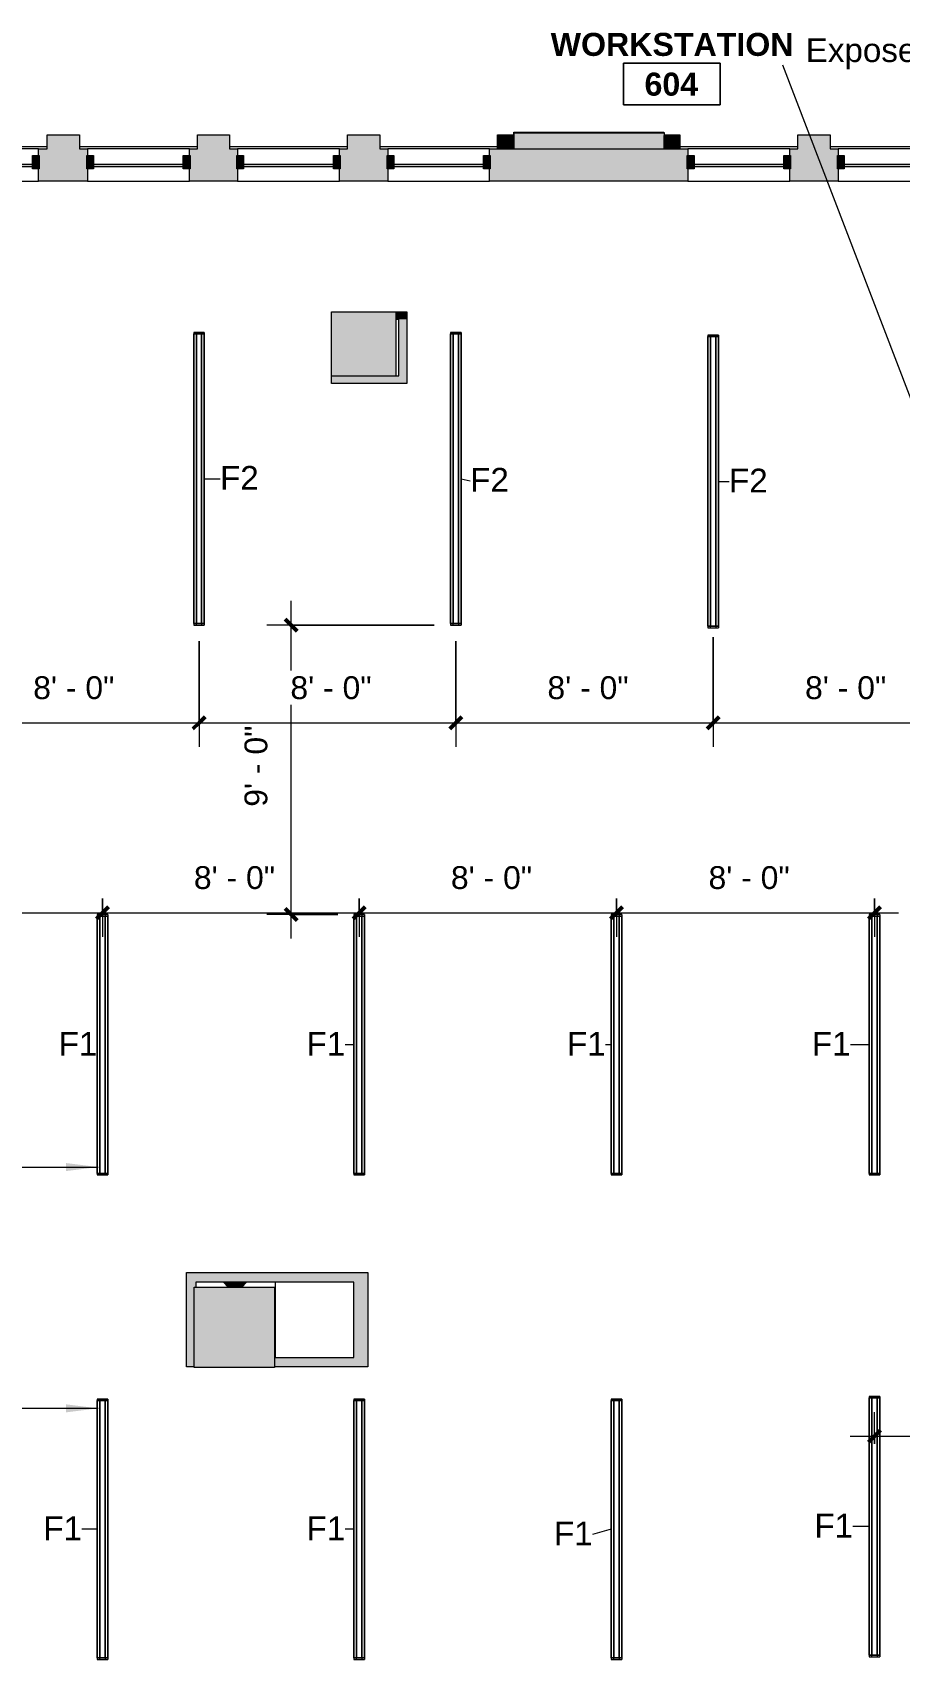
# Model space of a CAD drawing. Header units: inches. Extents: x -1767 to 184, y -1065 to 157.
# Drawn here: x -1323 to -1000, y -451 to 155 of the extents above; entities that cross this region are included whole.
import ezdxf

# ---------------------------------------------------------------- set-up
doc = ezdxf.new("R2010")
doc.units = ezdxf.units.IN
doc.header["$MEASUREMENT"] = 0
for name, color, linetype, lineweight in [('06_555 11th St - background_dwg', 8, 'Continuous', 9), ('A-ANNO-DIMS', 211, 'Continuous', 9), ('A-ANNO-DIMS-96', 211, 'Continuous', 9), ('A-ANNO-NOTE', 131, 'Continuous', 9), ('A-AREA-IDEN', 2, 'Continuous', 9), ('A-CLNG-IDEN', 151, 'Continuous', 9), ('A-GLAZ-CURT', 52, 'Continuous', 13), ('A-GLAZ-CWMG', 51, 'Continuous', 13), ('A-WALL', 113, 'Continuous', 13), ('A-WALL-PATT', 111, 'Continuous', 13), ('E-LITE-EQPM', 33, 'Continuous', 9), ('E-LITE-EQPM-IDEN', 33, 'Continuous', 9), ('I-WALL', 2, 'Continuous', 13), ('P-SILL', 7, 'Continuous', 9), ('S', 7, 'Continuous', 9), ('S-COLHOLD', 7, 'Continuous', 9), ('S-COLS', 52, 'Continuous', 13), ('W', 7, 'Continuous', 9)]:
    doc.layers.add(name, color=color, linetype=linetype, lineweight=lineweight)
doc.styles.add('Arial_1', font='arial.ttf', dxfattribs={"height": 8.851796})
doc.styles.add('Swis721 Lt BT', font='swissl.ttf', dxfattribs={"height": 8.514638})
doc.styles.add('Swis721 Lt BT_2', font='swissl.ttf', dxfattribs={"height": 0.088694})
doc.styles.add('Swis721 Lt BT_B', font='', dxfattribs={"height": 8.583975})
doc.styles.get('Swis721 Lt BT_B').set_extended_font_data('Swis721 Lt BT', bold=True)
doc.dimstyles.new('OTJ_-_3_32__Linear_1', dxfattribs={"dimscale": 12, "dimtxt": 9, "dimasz": 0.375, "dimexe": 0.75, "dimexo": 0.5, "dimgap": 0.5, "dimtad": 1, "dimdec": 1, "dimrnd": 0.5, "dimzin": 3, "dimdsep": 46, "dimlunit": 4, "dimtxsty": 'Swis721 Lt BT', "dimblk1": 'OBLIQUE', "dimblk2": 'OBLIQUE', "dimsah": 1, "dimcen": 0.09, "dimdle": 0.75, "dimazin": 0, "dimtfac": 1, "dimtdec": 4, "dimtix": 1, "dimtmove": 0, "dimatfit": 3, "dimfxl": 1, "dimtvp": 1, "dimtfill": 1, "dimfrac": 2, "dimtolj": 1, "dimtzin": 0, "dimarcsym": 2})
doc.dimstyles.new('OTJ_-_3_32__Linear_2', dxfattribs={"dimscale": 12, "dimtxt": 9, "dimasz": 0.375, "dimexe": 0.75, "dimexo": 0.5, "dimgap": 0.5, "dimtad": 1, "dimdec": 1, "dimrnd": 0.5, "dimzin": 3, "dimdsep": 46, "dimlunit": 4, "dimtxsty": 'Swis721 Lt BT', "dimblk1": 'OBLIQUE', "dimblk2": 'OBLIQUE', "dimsah": 1, "dimcen": 0.09, "dimdle": 0.75, "dimazin": 0, "dimtfac": 1, "dimtdec": 4, "dimtix": 1, "dimtmove": 0, "dimatfit": 3, "dimfxl": 1, "dimtvp": 1, "dimtfill": 1, "dimfrac": 2, "dimtolj": 1, "dimtzin": 0, "dimarcsym": 2})
doc.dimstyles.new('OTJ_-_3_32__Linear_3', dxfattribs={"dimscale": 12, "dimtxt": 9, "dimasz": 0.375, "dimexe": 0.75, "dimexo": 0.5, "dimgap": 0.5, "dimtad": 1, "dimdec": 1, "dimrnd": 0.5, "dimzin": 3, "dimdsep": 46, "dimlunit": 4, "dimtxsty": 'Swis721 Lt BT', "dimblk1": 'OBLIQUE', "dimblk2": 'OBLIQUE', "dimsah": 1, "dimcen": 0.09, "dimdle": 0.75, "dimazin": 0, "dimtfac": 1, "dimtdec": 4, "dimtix": 1, "dimtmove": 0, "dimatfit": 3, "dimfxl": 1, "dimtvp": 1, "dimtfill": 1, "dimfrac": 2, "dimtolj": 1, "dimtzin": 0, "dimarcsym": 2})
doc.dimstyles.new('OTJ_-_3_32__Linear_4', dxfattribs={"dimscale": 12, "dimtxt": 9, "dimasz": 0.375, "dimexe": 0.75, "dimexo": 0.5, "dimgap": 0.5, "dimtad": 1, "dimdec": 1, "dimrnd": 0.5, "dimzin": 3, "dimdsep": 46, "dimlunit": 4, "dimtxsty": 'Swis721 Lt BT', "dimblk1": 'OBLIQUE', "dimblk2": 'OBLIQUE', "dimsah": 1, "dimcen": 0.09, "dimdle": 0.75, "dimazin": 0, "dimtfac": 1, "dimtdec": 4, "dimtix": 1, "dimtmove": 0, "dimatfit": 3, "dimfxl": 1, "dimtvp": 1, "dimtfill": 1, "dimfrac": 2, "dimtolj": 1, "dimtzin": 0, "dimarcsym": 2})

# ---------------------------------------------------------------- blocks, each defined once
blk = doc.blocks.new('System Panel - Glazed-4907059-FIRST FLOOR')
at = {"layer": 'A-GLAZ-CURT', "lineweight": 9}
blk.add_hatch(color=7, dxfattribs=at).paths.add_polyline_path([(16.625, -1.75), (16.625, -0.75), (-16.625, -0.75), (-16.625, -1.75)], flags=0)
at = {"layer": 'A-GLAZ-CURT', "color": 8, "lineweight": 20}
for p, q in [((-16.625, -1.75), (-16.625, -0.75)), ((-16.625, -0.75), (16.625, -0.75)), ((16.625, -1.75), (-16.625, -1.75)), ((16.625, -0.75), (16.625, -1.75))]:
    blk.add_line(p, q, dxfattribs=at)
blk = doc.blocks.new('System Panel - Glazed-4907048-FIRST FLOOR')
at = {"layer": 'A-GLAZ-CURT', "lineweight": 9}
blk.add_hatch(color=7, dxfattribs=at).paths.add_polyline_path([(16.75, -1.75), (16.75, -0.75), (-16.75, -0.75), (-16.75, -1.75)], flags=0)
at = {"layer": 'A-GLAZ-CURT', "color": 8, "lineweight": 20}
for p, q in [((-16.75, -1.75), (-16.75, -0.75)), ((-16.75, -0.75), (16.75, -0.75)), ((16.75, -1.75), (-16.75, -1.75)), ((16.75, -0.75), (16.75, -1.75))]:
    blk.add_line(p, q, dxfattribs=at)
blk = doc.blocks.new('System Panel - Glazed-4907072-FIRST FLOOR')
at = {"layer": 'A-GLAZ-CURT', "lineweight": 9}
blk.add_hatch(color=7, dxfattribs=at).paths.add_polyline_path([(16.27, -1.75), (16.75, -1.75), (16.75, -0.75), (-16.75, -0.75), (-16.75, -1.75)], flags=0)
at = {"layer": 'A-GLAZ-CURT', "color": 8, "lineweight": 20}
for p, q in [((-16.75, -1.75), (-16.75, -0.75)), ((-16.75, -0.75), (16.75, -0.75)), ((16.75, -1.75), (-16.75, -1.75)), ((16.75, -0.75), (16.75, -1.75))]:
    blk.add_line(p, q, dxfattribs=at)
blk = doc.blocks.new('Rectangular Mullion - 2_5_ x 5_ rectangular-4903428-FIRST FLOOR')
at = {"layer": 'A-GLAZ-CWMG', "lineweight": 9}
blk.add_hatch(color=7, dxfattribs=at).paths.add_polyline_path([(-1.25, -2.5), (-1.25, 2.5), (1.25, 2.5), (1.25, -2.5)], flags=0)
at = {"layer": 'A-GLAZ-CWMG', "color": 8, "lineweight": 20}
for p, q in [((1.25, 2.5), (-1.25, 2.5)), ((-1.25, 2.5), (-1.25, -2.5)), ((1.25, -2.5), (1.25, 2.5)), ((-1.25, -2.5), (1.25, -2.5))]:
    blk.add_line(p, q, dxfattribs=at)
blk = doc.blocks.new('Concrete-Rectangular-Column - 24 x 24-5170815-FIRST FLOOR')
at = {"layer": 'S-COLS', "lineweight": 9}
blk.add_hatch(color=7, dxfattribs=at).paths.add_polyline_path([(-12, -12), (12, -12), (12, 12), (-12, 12)], flags=0)
at = {"layer": 'S-COLS', "color": 8, "lineweight": 20}
for p, q in [((-12, 12), (12, 12)), ((-12, -12), (-12, 12)), ((12, 12), (12, -12)), ((12, -12), (-12, -12))]:
    blk.add_line(p, q, dxfattribs=at)
blk = doc.blocks.new('Concrete-Rectangular-Column - 30 x30-5170816-FIRST FLOOR')
at = {"layer": 'S-COLS', "lineweight": 9}
blk.add_hatch(color=7, dxfattribs=at).paths.add_polyline_path([(15, -15), (15, 15), (-15, 15), (-15, -15), (1, -15)], flags=0)
at = {"layer": 'S-COLS', "color": 8, "lineweight": 20}
for p, q in [((-15, 15), (15, 15)), ((-15, -15), (-15, 15)), ((15, 15), (15, -15)), ((15, -15), (-15, -15))]:
    blk.add_line(p, q, dxfattribs=at)
blk = doc.blocks.new('Hex Wall - 2 Cell Asymmetric A - Hex Wall - 2 Cell Asymmetric A 8_-5427746-FIRST FLOOR')
at = {"layer": 'E-LITE-EQPM'}
for p, q in [((-48.56, 0.99), (-48.56, 1.98)), ((-48.56, 1.98), (-48, 1.98)), ((-48.56, -0.99), (-48.56, 0.99)), ((-48, 0.99), (-48.56, 0.99)), ((-48, 1.98), (-48, 0.99)), ((48, 1.98), (-48, 1.98)), ((-48, 0.99), (-48, 1.98)), ((-48, 1.98), (48, 1.98)), ((-48, 0.99), (-48, -0.99)), ((48, 0.99), (-48, 0.99)), ((-48, -0.99), (-48, 0.99)), ((-48, 0.99), (48, 0.99)), ((48, 0.99), (48, 1.98)), ((48, 1.98), (48.56, 1.98)), ((48, 1.98), (48, 0.99)), ((48, -0.99), (48, 0.99)), ((48.56, 0.99), (48, 0.99)), ((48, 0.99), (48, -0.99)), ((48.56, 1.98), (48.56, 0.99)), ((48.56, 0.99), (48.56, -0.99)), ((-48.56, -1.98), (-48.56, -0.99)), ((-48.56, -0.99), (-48, -0.99)), ((-48.56, -1.98), (-48, -1.98)), ((-48, -0.99), (-48, -1.98)), ((-48, -1.98), (-48, -0.99)), ((-48, -0.99), (48, -0.99)), ((48, -0.99), (-48, -0.99)), ((-48, -1.98), (48, -1.98)), ((48, -1.98), (-48, -1.98)), ((48, -1.93), (48, -0.99)), ((48, -0.99), (48.56, -0.99)), ((48, -0.99), (48, -1.93)), ((48, -1.98), (48, -1.94)), ((48, -1.94), (48, -1.98)), ((48, -1.98), (48.56, -1.98)), ((48.56, -0.99), (48.56, -1.98))]:
    blk.add_line(p, q, dxfattribs=at)
blk = doc.blocks.new('Hex Wall - 2 Cell Asymmetric A - Hex Wall - 2 Cell Asymmetric A 9_-6113418-FIRST FLOOR')
at = {"layer": 'E-LITE-EQPM'}
for p, q in [((-54.56, 0.99), (-54.56, 1.98)), ((-54.56, 1.98), (-54, 1.98)), ((-54.56, -0.99), (-54.56, 0.99)), ((-54, 0.99), (-54.56, 0.99)), ((-54, 1.98), (-54, 0.99)), ((54, 1.98), (-54, 1.98)), ((-54, 0.99), (-54, 1.98)), ((-54, 1.98), (54, 1.98)), ((-54, 0.99), (-54, -0.99)), ((54, 0.99), (-54, 0.99)), ((-54, -0.99), (-54, 0.99)), ((-54, 0.99), (54, 0.99)), ((54, 0.99), (54, 1.98)), ((54, 1.98), (54.56, 1.98)), ((54, 1.98), (54, 0.99)), ((54, -0.99), (54, 0.99)), ((54.56, 0.99), (54, 0.99)), ((54, 0.99), (54, -0.99)), ((54.56, 1.98), (54.56, 0.99)), ((54.56, 0.99), (54.56, -0.99)), ((-54.56, -1.98), (-54.56, -0.99)), ((-54.56, -0.99), (-54, -0.99)), ((-54.56, -1.98), (-54, -1.98)), ((-54, -0.99), (-54, -1.98)), ((-54, -1.98), (-54, -0.99)), ((-54, -0.99), (54, -0.99)), ((54, -0.99), (-54, -0.99)), ((-54, -1.98), (54, -1.98)), ((54, -1.98), (-54, -1.98)), ((54, -1.93), (54, -0.99)), ((54, -0.99), (54.56, -0.99)), ((54, -0.99), (54, -1.93)), ((54, -1.98), (54, -1.94)), ((54, -1.94), (54, -1.98)), ((54, -1.98), (54.56, -1.98)), ((54.56, -0.99), (54.56, -1.98))]:
    blk.add_line(p, q, dxfattribs=at)
blk = doc.blocks.new('06_555 11th St - background_dwg-4793957-FIRST FLOOR')
at = {"layer": 'P-SILL'}
for p, q in [((2060.68, 3075.23), (2016.68, 3075.23)), ((2116.68, 3075.23), (2072.68, 3075.23)), ((2172.68, 3075.23), (2128.68, 3075.23)), ((2228.68, 3075.23), (2184.68, 3075.23)), ((2340.68, 3075.23), (2296.68, 3075.23)), ((2396.68, 3075.23), (2352.68, 3075.23))]:
    blk.add_line(p, q, dxfattribs=at)
at = {"layer": 'S', "flags": 128}
blk.add_lwpolyline([(2145.68, 2651.85), (2145.68, 2623.72), (2145.5, 2623.72)], dxfattribs=at)
at = {"layer": 'S-COLHOLD'}
for p, q in [((2128.17, 2649.96), (2126.29, 2651.85)), ((2128.52, 2649.96), (2126.64, 2651.85)), ((2128.88, 2649.96), (2126.99, 2651.85)), ((2129.23, 2649.96), (2127.35, 2651.85)), ((2129.58, 2649.96), (2127.7, 2651.85)), ((2129.94, 2649.96), (2128.05, 2651.85)), ((2130.29, 2649.96), (2128.41, 2651.85)), ((2130.64, 2649.96), (2128.76, 2651.85)), ((2132.61, 2651.85), (2130.72, 2649.96)), ((2132.96, 2651.85), (2131.08, 2649.96)), ((2133.31, 2651.85), (2131.43, 2649.96)), ((2133.67, 2651.85), (2131.79, 2649.96)), ((2134.02, 2651.85), (2132.14, 2649.96)), ((2134.37, 2651.85), (2132.49, 2649.96)), ((2134.73, 2651.85), (2132.85, 2649.96)), ((2135.08, 2651.85), (2133.2, 2649.96))]:
    blk.add_line(p, q, dxfattribs=at)
at = {"layer": 'S-COLHOLD', "flags": 128}
for points in [[(2132.25, 2651.85), (2130.68, 2650.28), (2129.12, 2651.85)], [(2131.9, 2651.85), (2130.68, 2650.63), (2129.47, 2651.85)], [(2131.55, 2651.85), (2130.68, 2650.98), (2129.82, 2651.85)], [(2131.19, 2651.85), (2130.68, 2651.34), (2130.18, 2651.85)], [(2130.84, 2651.85), (2130.68, 2651.69), (2130.53, 2651.85)]]:
    blk.add_lwpolyline(points, dxfattribs=at)
at = {"layer": 'W', "flags": 128}
for points in [[(2228.68, 3074.48), (2228.68, 3079.73), (2234.68, 3079.73), (2234.68, 3080.73), (2290.68, 3080.73), (2290.68, 3080.48)], [(2290.79, 3079.73), (2296.68, 3079.73), (2296.68, 3074.48)]]:
    blk.add_lwpolyline(points, dxfattribs=at)
blk = doc.blocks.new('Align symbol - U shaped 2016 - symbol_align 01-6114184-FIRST FLOOR')
at = {"layer": 'A-ANNO-NOTE'}
for points in [[(-0.0156, 0.125), (0.0156, 0.125), (0, 0)], [(0.9219, 0.125), (0.9531, 0.125), (0.9375, 0)]]:
    blk.add_hatch(color=256, dxfattribs=at).paths.add_polyline_path(points, flags=0)
for p, q in [((0, 0.375), (0.9375, 0.375)), ((0, 0), (0, 0.375)), ((0.9375, 0.375), (0.9375, 0))]:
    blk.add_line(p, q, dxfattribs=at)
at = {"layer": 'A-ANNO-NOTE', "insert": (0.4683, 0.5477), "char_height": 0.08869, "width": 0.419625, "attachment_point": 2, "line_spacing_factor": 1.00667, "style": 'Swis721 Lt BT_2'}
blk.add_mtext('ALIGN', dxfattribs=at)
blk = doc.blocks.new('Room Tag - Room Name and Number-3379422-FIRST FLOOR')
at = {"layer": 'A-AREA-IDEN'}
for p, q in [((-0.1881, -0.1636), (-0.1881, -0.0018)), ((-0.1881, -0.0018), (0.1869, -0.0018)), ((0.1869, -0.0018), (-0.1881, -0.0018)), ((-0.1881, -0.0018), (-0.1881, -0.1636)), ((0.1869, -0.0018), (0.1869, -0.1636)), ((0.1869, -0.1636), (0.1869, -0.0018)), ((0.1869, -0.1636), (-0.1881, -0.1636)), ((-0.1881, -0.1636), (0.1869, -0.1636))]:
    blk.add_line(p, q, dxfattribs=at)
blk = doc.blocks.new('DIMBLOCK16-FIRST FLOOR')
at = {"layer": 'A-ANNO-DIMS-96'}
for p, q in [((-1392.93, -167.6), (-1392.93, -181.94)), ((-1392.93, -172.94), (-1392.93, -167.6)), ((-1296.79, -167.6), (-1296.79, -181.94)), ((-1296.79, -172.94), (-1296.79, -167.6)), ((-1401.93, -172.94), (-1287.79, -172.94))]:
    blk.add_line(p, q, dxfattribs=at)
at = {"layer": 'A-ANNO-DIMS-96', "lineweight": 50}
for p, q in [((-1392.93, -172.94), (-1395.18, -175.19)), ((-1392.93, -172.94), (-1390.68, -170.69)), ((-1296.79, -172.94), (-1299.04, -175.19)), ((-1296.79, -172.94), (-1294.54, -170.69))]:
    blk.add_line(p, q, dxfattribs=at)
at = {"layer": 'A-ANNO-DIMS-96', "color": 0, "insert": (-1358.64, -155.57), "char_height": 8.515, "width": 33.0857, "attachment_point": 1, "line_spacing_factor": 1.00667, "style": 'Swis721 Lt BT', "bg_fill": 3, "box_fill_scale": 1.25, "bg_fill_color": 0, "bg_fill_transparency": 0}
blk.add_mtext('8\' - 0"', dxfattribs=at)
blk = doc.blocks.new('_Oblique')
at = {"color": 0, "linetype": 'ByBlock', "lineweight": -2}
blk.add_line((-0.5, -0.5), (0.5, 0.5), dxfattribs=at)
blk = doc.blocks.new('DIMBLOCK17-FIRST FLOOR')
at = {"layer": 'A-ANNO-DIMS-96'}
for p, q in [((-1296.79, -167.6), (-1296.79, -181.94)), ((-1296.79, -172.94), (-1296.79, -167.6)), ((-1201.04, -167.6), (-1201.04, -181.94)), ((-1201.04, -172.94), (-1201.04, -167.6)), ((-1305.79, -172.94), (-1192.04, -172.94))]:
    blk.add_line(p, q, dxfattribs=at)
at = {"layer": 'A-ANNO-DIMS-96', "lineweight": 50}
for p, q in [((-1296.79, -172.94), (-1299.04, -175.19)), ((-1296.79, -172.94), (-1294.54, -170.69)), ((-1201.04, -172.94), (-1203.29, -175.19)), ((-1201.04, -172.94), (-1198.79, -170.69))]:
    blk.add_line(p, q, dxfattribs=at)
at = {"layer": 'A-ANNO-DIMS-96', "color": 0, "insert": (-1262.7, -155.57), "char_height": 8.515, "width": 33.0857, "attachment_point": 1, "line_spacing_factor": 1.00667, "style": 'Swis721 Lt BT', "bg_fill": 3, "box_fill_scale": 1.25, "bg_fill_color": 0, "bg_fill_transparency": 0}
blk.add_mtext('8\' - 0"', dxfattribs=at)
blk = doc.blocks.new('DIMBLOCK18-FIRST FLOOR')
at = {"layer": 'A-ANNO-DIMS-96'}
for p, q in [((-1201.04, -167.6), (-1201.04, -181.94)), ((-1201.04, -172.94), (-1201.04, -167.6)), ((-1105.04, -167.6), (-1105.04, -181.94)), ((-1105.04, -172.94), (-1105.04, -167.6)), ((-1210.04, -172.94), (-1096.04, -172.94))]:
    blk.add_line(p, q, dxfattribs=at)
at = {"layer": 'A-ANNO-DIMS-96', "lineweight": 50}
for p, q in [((-1201.04, -172.94), (-1203.29, -175.19)), ((-1201.04, -172.94), (-1198.79, -170.69)), ((-1105.04, -172.94), (-1107.29, -175.19)), ((-1105.04, -172.94), (-1102.79, -170.69))]:
    blk.add_line(p, q, dxfattribs=at)
at = {"layer": 'A-ANNO-DIMS-96', "color": 0, "insert": (-1166.83, -155.57), "char_height": 8.515, "width": 33.0857, "attachment_point": 1, "line_spacing_factor": 1.00667, "style": 'Swis721 Lt BT', "bg_fill": 3, "box_fill_scale": 1.25, "bg_fill_color": 0, "bg_fill_transparency": 0}
blk.add_mtext('8\' - 0"', dxfattribs=at)
blk = doc.blocks.new('DIMBLOCK19-FIRST FLOOR')
at = {"layer": 'A-ANNO-DIMS-96'}
for p, q in [((-1105.04, -167.6), (-1105.04, -181.94)), ((-1105.04, -172.94), (-1105.04, -167.6)), ((-1008.86, -167.6), (-1008.86, -181.94)), ((-1008.86, -172.94), (-1008.86, -167.6)), ((-1114.04, -172.94), (-999.86, -172.94))]:
    blk.add_line(p, q, dxfattribs=at)
at = {"layer": 'A-ANNO-DIMS-96', "lineweight": 50}
for p, q in [((-1105.04, -172.94), (-1107.29, -175.19)), ((-1105.04, -172.94), (-1102.79, -170.69)), ((-1008.86, -172.94), (-1011.11, -175.19)), ((-1008.86, -172.94), (-1006.61, -170.69))]:
    blk.add_line(p, q, dxfattribs=at)
at = {"layer": 'A-ANNO-DIMS-96', "color": 0, "insert": (-1070.73, -155.57), "char_height": 8.515, "width": 33.0857, "attachment_point": 1, "line_spacing_factor": 1.00667, "style": 'Swis721 Lt BT', "bg_fill": 3, "box_fill_scale": 1.25, "bg_fill_color": 0, "bg_fill_transparency": 0}
blk.add_mtext('8\' - 0"', dxfattribs=at)
blk = doc.blocks.new('DIMBLOCK22-FIRST FLOOR')
at = {"layer": 'A-ANNO-DIMS-96'}
for p, q in [((-1226.45, -182.6), (-1226.45, -56.64)), ((-1173.03, -65.64), (-1235.45, -65.64)), ((-1226.45, -65.64), (-1173.03, -65.64)), ((-1209.03, -173.6), (-1235.45, -173.6)), ((-1226.45, -173.6), (-1209.03, -173.6))]:
    blk.add_line(p, q, dxfattribs=at)
at = {"layer": 'A-ANNO-DIMS-96', "lineweight": 50}
for p, q in [((-1226.45, -65.64), (-1228.7, -63.39)), ((-1226.45, -65.64), (-1224.2, -67.89)), ((-1226.45, -173.6), (-1228.7, -171.35)), ((-1226.45, -173.6), (-1224.2, -175.85))]:
    blk.add_line(p, q, dxfattribs=at)
at = {"layer": 'A-ANNO-DIMS-96', "color": 0, "insert": (-1243.82, -133.41), "char_height": 8.515, "width": 33.0857, "attachment_point": 1, "rotation": 90, "line_spacing_factor": 1.00667, "style": 'Swis721 Lt BT', "bg_fill": 3, "box_fill_scale": 1.25, "bg_fill_color": 0, "bg_fill_transparency": 0}
blk.add_mtext('9\' - 0"', dxfattribs=at)
blk = doc.blocks.new('DIMBLOCK37-FIRST FLOOR')
at = {"layer": 'A-ANNO-DIMS-96'}
for p, q in [((-1356.93, -71.64), (-1356.93, -111.12)), ((-1356.93, -102.12), (-1356.93, -71.64)), ((-1260.79, -71.64), (-1260.79, -111.12)), ((-1260.79, -102.12), (-1260.79, -71.64)), ((-1365.93, -102.12), (-1260.79, -102.12))]:
    blk.add_line(p, q, dxfattribs=at)
at = {"layer": 'A-ANNO-DIMS-96', "lineweight": 50}
for p, q in [((-1356.93, -102.12), (-1359.18, -104.37)), ((-1356.93, -102.12), (-1354.68, -99.87)), ((-1260.79, -102.12), (-1263.04, -104.37)), ((-1260.79, -102.12), (-1258.54, -99.87))]:
    blk.add_line(p, q, dxfattribs=at)
at = {"layer": 'A-ANNO-DIMS-96', "color": 0, "insert": (-1322.64, -84.74), "char_height": 8.515, "width": 33.0857, "attachment_point": 1, "line_spacing_factor": 1.00667, "style": 'Swis721 Lt BT', "bg_fill": 3, "box_fill_scale": 1.25, "bg_fill_color": 0, "bg_fill_transparency": 0}
blk.add_mtext('8\' - 0"', dxfattribs=at)
blk = doc.blocks.new('DIMBLOCK38-FIRST FLOOR')
at = {"layer": 'A-ANNO-DIMS-96'}
for p, q in [((-1260.79, -71.64), (-1260.79, -111.12)), ((-1260.79, -102.12), (-1260.79, -71.64)), ((-1165.04, -71.64), (-1165.04, -111.12)), ((-1165.04, -102.12), (-1165.04, -71.64)), ((-1260.79, -102.12), (-1165.04, -102.12))]:
    blk.add_line(p, q, dxfattribs=at)
at = {"layer": 'A-ANNO-DIMS-96', "lineweight": 50}
for p, q in [((-1260.79, -102.12), (-1263.04, -104.37)), ((-1260.79, -102.12), (-1258.54, -99.87)), ((-1165.04, -102.12), (-1167.29, -104.37)), ((-1165.04, -102.12), (-1162.79, -99.87))]:
    blk.add_line(p, q, dxfattribs=at)
at = {"layer": 'A-ANNO-DIMS-96', "color": 0, "insert": (-1226.7, -84.74), "char_height": 8.515, "width": 33.0857, "attachment_point": 1, "line_spacing_factor": 1.00667, "style": 'Swis721 Lt BT', "bg_fill": 3, "box_fill_scale": 1.25, "bg_fill_color": 0, "bg_fill_transparency": 0}
blk.add_mtext('8\' - 0"', dxfattribs=at)
blk = doc.blocks.new('DIMBLOCK39-FIRST FLOOR')
at = {"layer": 'A-ANNO-DIMS-96'}
for p, q in [((-1165.04, -71.64), (-1165.04, -111.12)), ((-1165.04, -102.12), (-1165.04, -71.64)), ((-1069.04, -70.14), (-1069.04, -111.12)), ((-1069.04, -102.12), (-1069.04, -70.14)), ((-1165.04, -102.12), (-1069.04, -102.12))]:
    blk.add_line(p, q, dxfattribs=at)
at = {"layer": 'A-ANNO-DIMS-96', "lineweight": 50}
for p, q in [((-1165.04, -102.12), (-1167.29, -104.37)), ((-1165.04, -102.12), (-1162.79, -99.87)), ((-1069.04, -102.12), (-1071.29, -104.37)), ((-1069.04, -102.12), (-1066.79, -99.87))]:
    blk.add_line(p, q, dxfattribs=at)
at = {"layer": 'A-ANNO-DIMS-96', "color": 0, "insert": (-1130.83, -84.74), "char_height": 8.515, "width": 33.0857, "attachment_point": 1, "line_spacing_factor": 1.00667, "style": 'Swis721 Lt BT', "bg_fill": 3, "box_fill_scale": 1.25, "bg_fill_color": 0, "bg_fill_transparency": 0}
blk.add_mtext('8\' - 0"', dxfattribs=at)
blk = doc.blocks.new('DIMBLOCK40-FIRST FLOOR')
at = {"layer": 'A-ANNO-DIMS-96'}
for p, q in [((-1069.04, -70.14), (-1069.04, -111.12)), ((-1069.04, -102.12), (-1069.04, -70.14)), ((-972.86, -71.64), (-972.86, -111.12)), ((-972.86, -102.12), (-972.86, -71.64)), ((-1069.04, -102.12), (-963.86, -102.12))]:
    blk.add_line(p, q, dxfattribs=at)
at = {"layer": 'A-ANNO-DIMS-96', "lineweight": 50}
for p, q in [((-1069.04, -102.12), (-1071.29, -104.37)), ((-1069.04, -102.12), (-1066.79, -99.87)), ((-972.86, -102.12), (-975.11, -104.37)), ((-972.86, -102.12), (-970.61, -99.87))]:
    blk.add_line(p, q, dxfattribs=at)
at = {"layer": 'A-ANNO-DIMS-96', "color": 0, "insert": (-1034.73, -84.74), "char_height": 8.515, "width": 33.0857, "attachment_point": 1, "line_spacing_factor": 1.00667, "style": 'Swis721 Lt BT', "bg_fill": 3, "box_fill_scale": 1.25, "bg_fill_color": 0, "bg_fill_transparency": 0}
blk.add_mtext('8\' - 0"', dxfattribs=at)
blk = doc.blocks.new('DIMBLOCK41-FIRST FLOOR')
at = {"layer": 'A-ANNO-DIMS-96'}
for p, q in [((-1008.86, -370.97), (-1008.86, -359.16)), ((-918.81, -370.97), (-918.81, -359.16)), ((-1017.86, -368.16), (-909.81, -368.16)), ((-1008.86, -368.16), (-1008.86, -370.97)), ((-918.81, -368.16), (-918.81, -370.97))]:
    blk.add_line(p, q, dxfattribs=at)
at = {"layer": 'A-ANNO-DIMS-96', "lineweight": 50}
for p, q in [((-1008.86, -368.16), (-1011.11, -370.41)), ((-1008.86, -368.16), (-1006.61, -365.91)), ((-918.81, -368.16), (-921.06, -370.41)), ((-918.81, -368.16), (-916.56, -365.91))]:
    blk.add_line(p, q, dxfattribs=at)
at = {"layer": 'A-ANNO-DIMS-96', "color": 0, "insert": (-977.62, -350.78), "char_height": 8.515, "width": 33.0857, "attachment_point": 1, "line_spacing_factor": 1.00667, "style": 'Swis721 Lt BT', "bg_fill": 3, "box_fill_scale": 1.25, "bg_fill_color": 0, "bg_fill_transparency": 0}
blk.add_mtext('7\' - 6"', dxfattribs=at)

msp = doc.modelspace()

# ---------------------------------------------------------------- hatches: boundary and pattern name
at = {"layer": 'A-WALL-PATT', "lineweight": 9}
for points in [[(-1305.39, 111.97), (-1305.39, 117.22), (-1317.39, 117.22), (-1317.39, 111.97)], [(-1249.39, 111.97), (-1249.39, 117.22), (-1261.39, 117.22), (-1261.39, 111.97)], [(-1193.39, 111.97), (-1193.39, 117.22), (-1205.39, 117.22), (-1205.39, 111.97)], [(-1143.28, 111.97), (-1143.28, 116.97), (-1149.28, 116.97), (-1149.28, 111.97)], [(-1143.28, 111.97), (-1087.28, 111.97), (-1087.28, 117.97), (-1143.28, 117.97), (-1143.28, 116.97)], [(-1087.28, 111.97), (-1081.39, 111.97), (-1081.39, 116.97), (-1087.28, 116.97)], [(-1025.39, 111.97), (-1025.39, 117.22), (-1037.39, 117.22), (-1037.39, 111.97)], [(-1186.2, 48.34), (-1183.32, 48.34), (-1183.32, 51.22), (-1187.39, 51.22), (-1187.39, 48.34)], [(-1183.32, 27.28), (-1183.32, 48.34), (-1186.2, 48.34), (-1186.2, 27.28)], [(-1183.93, 24.4), (-1183.32, 24.4), (-1183.32, 27.28), (-1187.39, 27.28), (-1187.39, 27.22), (-1211.39, 27.22), (-1211.39, 24.4), (-1187.39, 24.4)], [(-1260.74, -310.67), (-1203.08, -310.67), (-1203.08, -307.17), (-1265.51, -307.17), (-1265.51, -310.67), (-1262.01, -310.67)], [(-1197.83, -342.3), (-1197.83, -307.17), (-1203.08, -307.17), (-1203.08, -342.3)], [(-1262.57, -338.8), (-1262.57, -312.55), (-1262.01, -312.55), (-1262.01, -310.67), (-1265.51, -310.67), (-1265.51, -338.8)]]:
    msp.add_hatch(color=7, dxfattribs=at).paths.add_polyline_path(points, flags=0)
h = msp.add_hatch(color=7, dxfattribs=at)
h.paths.add_polyline_path([(-98.39, 99.97), (-98.39, 111.97), (-116.39, 111.97), (-116.39, 99.97), (-106.39, 99.97)], flags=0)
h.paths.add_polyline_path([(-50.14, 99.97), (-38.39, 99.97), (-38.39, 111.97), (-56.39, 111.97), (-56.39, 99.97), (-53.39, 99.97)], flags=0)
h.paths.add_polyline_path([(57.23, 99.97), (81.61, 99.97), (81.61, 111.97), (3.61, 111.97), (3.61, 99.97), (27.23, 99.97), (27.23, 103.59), (57.23, 103.59), (57.23, 102.77)], flags=0)
h.paths.add_polyline_path([(183.61, 99.97), (183.88, 99.97), (183.88, 111.97), (183.61, 111.97), (183.61, 102.77)], flags=0)
h.paths.add_polyline_path([(141.61, 99.97), (141.61, 111.97), (123.61, 111.97), (123.61, 99.97)], flags=0)
h.paths.add_polyline_path([(-176.39, 99.97), (-158.39, 99.97), (-158.39, 111.97), (-176.39, 111.97), (-176.39, 100.45)], flags=0)
h.paths.add_polyline_path([(-220.27, 99.97), (-218.39, 99.97), (-218.39, 111.97), (-296.39, 111.97), (-296.39, 99.97), (-272.39, 99.97), (-272.39, 103.59), (-242.39, 103.59), (-242.39, 99.97), (-220.89, 99.97)], flags=0)
h.paths.add_polyline_path([(-356.39, 99.97), (-338.39, 99.97), (-338.39, 111.97), (-356.39, 111.97), (-356.39, 102.77)], flags=0)
h.paths.add_polyline_path([(-398.39, 99.97), (-398.39, 111.97), (-416.39, 111.97), (-416.39, 99.97)], flags=0)
h.paths.add_polyline_path([(-476.39, 99.97), (-458.39, 99.97), (-458.39, 111.97), (-476.39, 111.97), (-476.39, 102.77)], flags=0)
h.paths.add_polyline_path([(-552.32, 99.97), (-518.39, 99.97), (-518.39, 111.97), (-592.39, 111.97), (-592.39, 99.97)], flags=0)
h.paths.add_polyline_path([(-630.39, 99.97), (-630.39, 111.97), (-648.39, 111.97), (-648.39, 99.97), (-644.34, 99.97)], flags=0)
h.paths.add_polyline_path([(-910.39, 99.97), (-910.39, 111.97), (-928.39, 111.97), (-928.39, 99.97), (-913.39, 99.97)], flags=0)
h.paths.add_polyline_path([(-704.39, 99.97), (-686.39, 99.97), (-686.39, 111.97), (-704.39, 111.97), (-704.39, 102.77)], flags=0)
h.paths.add_polyline_path([(-798.39, 99.97), (-798.39, 111.97), (-872.39, 111.97), (-872.39, 99.97)], flags=0)
h.paths.add_polyline_path([(-760.39, 99.97), (-742.39, 99.97), (-742.39, 111.97), (-760.39, 111.97), (-760.39, 102.77)], flags=0)
h.paths.add_polyline_path([(-1302.39, 99.97), (-1302.39, 111.97), (-1320.64, 111.97), (-1320.64, 99.97)], flags=0)
h.paths.add_polyline_path([(-1040.39, 99.97), (-1022.39, 99.97), (-1022.39, 111.97), (-1040.39, 111.97), (-1040.39, 102.77)], flags=0)
h.paths.add_polyline_path([(-1396.73, 99.97), (-1358.39, 99.97), (-1358.39, 111.97), (-1432.39, 111.97), (-1432.39, 99.97), (-1396.74, 99.97)], flags=0)
h.paths.add_polyline_path([(-1541.39, 111.97), (-1541.01, 105.97), (-1541.39, 105.97)], flags=0)
h.paths.add_polyline_path([(-1540.26, 99.97), (-1526.39, 99.97), (-1526.39, 111.97), (-1544.39, 111.97), (-1544.39, 109.46), (-1544.26, 109.46), (-1544.14, 107.17), (-1544.14, 104.46), (-1544.39, 104.46), (-1544.39, 99.97), (-1540.64, 99.97)], flags=0)
h.paths.add_polyline_path([(-984.39, 99.97), (-966.39, 99.97), (-966.39, 111.97), (-984.39, 111.97), (-984.39, 102.77)], flags=0)
h.paths.add_polyline_path([(-1470.39, 99.97), (-1470.39, 111.97), (-1488.39, 111.97), (-1488.39, 99.97), (-1472.56, 99.97)], flags=0)
h.paths.add_polyline_path([(-1078.39, 99.97), (-1078.39, 111.97), (-1152.39, 111.97), (-1152.39, 99.97), (-1104.46, 99.97)], flags=0)
h.paths.add_polyline_path([(-1190.39, 99.97), (-1190.39, 111.97), (-1208.39, 111.97), (-1208.39, 99.97)], flags=0)
h.paths.add_polyline_path([(-1246.39, 99.97), (-1246.39, 111.97), (-1264.39, 111.97), (-1264.39, 99.97)], flags=0)
h.paths.add_polyline_path([(-1600.39, 99.97), (-1582.39, 99.97), (-1582.39, 111.97), (-1600.39, 111.97), (-1600.39, 102.77)], flags=0)
h = msp.add_hatch(color=7, dxfattribs=at)
h.paths.add_polyline_path([(-1227.16, -342.3), (-1203.08, -342.3), (-1203.08, -338.8), (-1232.57, -338.8), (-1232.57, -342.3)], flags=0)
h.paths.add_polyline_path([(-1265.51, -342.3), (-1262.57, -342.3), (-1262.57, -338.8), (-1265.51, -338.8)], flags=0)

# ---------------------------------------------------------------- linework, layer by layer
at = {"layer": 'A-AREA-IDEN'}
msp.add_line((-975.95, -31.79), (-1043.01, 143.22), dxfattribs=at)
at = {"layer": 'A-WALL', "color": 8, "lineweight": 20}
for p, q in [((-1317.39, 111.97), (-1317.39, 117.22)), ((-1317.39, 117.22), (-1305.39, 117.22)), ((-1305.39, 117.22), (-1305.39, 111.97)), ((-1261.39, 111.97), (-1261.39, 117.22)), ((-1261.39, 117.22), (-1249.39, 117.22)), ((-1249.39, 117.22), (-1249.39, 111.97)), ((-1205.39, 111.97), (-1205.39, 117.22)), ((-1205.39, 117.22), (-1193.39, 117.22)), ((-1193.39, 117.22), (-1193.39, 111.97)), ((-1087.28, 117.97), (-1087.28, 116.97)), ((-1037.39, 111.97), (-1037.39, 117.22)), ((-1037.39, 117.22), (-1025.39, 117.22)), ((-1025.39, 117.22), (-1025.39, 111.97)), ((-1320.64, 99.97), (-1320.64, 111.97)), ((-1320.64, 111.97), (-1317.39, 111.97)), ((-1305.39, 111.97), (-1302.39, 111.97)), ((-1302.39, 111.97), (-1302.39, 99.97)), ((-1264.39, 99.97), (-1264.39, 111.97)), ((-1264.39, 111.97), (-1261.39, 111.97)), ((-1249.39, 111.97), (-1246.39, 111.97)), ((-1246.39, 111.97), (-1246.39, 99.97)), ((-1208.39, 99.97), (-1208.39, 111.97)), ((-1208.39, 111.97), (-1205.39, 111.97)), ((-1193.39, 111.97), (-1190.39, 111.97)), ((-1190.39, 111.97), (-1190.39, 99.97)), ((-1152.39, 99.97), (-1152.39, 111.97)), ((-1152.39, 111.97), (-1078.39, 111.97)), ((-1078.39, 111.97), (-1078.39, 99.97)), ((-1040.39, 99.97), (-1040.39, 111.97)), ((-1040.39, 111.97), (-1037.39, 111.97)), ((-1025.39, 111.97), (-1022.39, 111.97)), ((-1022.39, 111.97), (-1022.39, 99.97)), ((-1302.39, 99.97), (-1320.64, 99.97)), ((-1246.39, 99.97), (-1264.39, 99.97)), ((-1190.39, 99.97), (-1208.39, 99.97)), ((-1078.39, 99.97), (-1152.39, 99.97)), ((-1022.39, 99.97), (-1040.39, 99.97))]:
    msp.add_line(p, q, dxfattribs=at)
at = {"layer": 'A-WALL', "color": 55}
for p, q in [((-1143.28, 111.97), (-1143.28, 117.97)), ((-1143.28, 117.97), (-1087.28, 117.97)), ((-1087.28, 111.97), (-1087.28, 116.97)), ((-1087.28, 116.97), (-1081.39, 116.97))]:
    msp.add_line(p, q, dxfattribs=at)
at = {"layer": 'A-WALL', "lineweight": 9}
for p, q in [((-1320.64, 111.97), (-1358.39, 111.97)), ((-1264.39, 111.97), (-1302.39, 111.97)), ((-1208.39, 111.97), (-1246.39, 111.97)), ((-1152.39, 111.97), (-1190.39, 111.97)), ((-1040.39, 111.97), (-1078.39, 111.97)), ((-984.39, 111.97), (-1022.39, 111.97)), ((-1358.39, 99.97), (-1320.64, 99.97)), ((-1302.39, 99.97), (-1264.39, 99.97)), ((-1246.39, 99.97), (-1208.39, 99.97)), ((-1190.39, 99.97), (-1152.39, 99.97)), ((-1078.39, 99.97), (-1040.39, 99.97)), ((-1022.39, 99.97), (-984.39, 99.97))]:
    msp.add_line(p, q, dxfattribs=at)
at = {"layer": 'E-LITE-EQPM-IDEN'}
for p, q in [((-1258.81, -11.08), (-1252.88, -11.08)), ((-1163.06, -11.08), (-1159.59, -11.8)), ((-1067.06, -12.08), (-1063.03, -12.08)), ((-1203.03, -222.16), (-1206.31, -222.16)), ((-1107.03, -222.16), (-1109.15, -222.16)), ((-1010.84, -222.16), (-1017.82, -222.16)), ((-1298.78, -402.88), (-1304.48, -402.88)), ((-1203.03, -402.88), (-1206.31, -402.88)), ((-1107.03, -402.88), (-1114.01, -404.8)), ((-1010.84, -401.88), (-1016.88, -401.88))]:
    msp.add_line(p, q, dxfattribs=at)
at = {"layer": 'I-WALL', "color": 8, "lineweight": 20}
for p, q in [((-1149.28, 111.97), (-1149.28, 116.97)), ((-1081.39, 116.97), (-1081.39, 111.97)), ((-1187.39, 51.22), (-1183.32, 51.22)), ((-1183.32, 51.22), (-1183.32, 24.4)), ((-1186.2, 48.34), (-1187.39, 48.34)), ((-1186.2, 27.28), (-1186.2, 48.34)), ((-1211.39, 24.4), (-1211.39, 27.22)), ((-1183.32, 24.4), (-1211.39, 24.4)), ((-1187.39, 27.28), (-1186.2, 27.28)), ((-1265.51, -307.17), (-1197.83, -307.17)), ((-1265.51, -342.3), (-1265.51, -307.17)), ((-1197.83, -307.17), (-1197.83, -342.3)), ((-1203.08, -310.67), (-1262.01, -310.67)), ((-1262.01, -310.67), (-1262.01, -312.55)), ((-1203.08, -338.8), (-1203.08, -310.67)), ((-1232.57, -338.8), (-1203.08, -338.8)), ((-1262.57, -342.3), (-1265.51, -342.3)), ((-1197.83, -342.3), (-1232.57, -342.3))]:
    msp.add_line(p, q, dxfattribs=at)
at = {"layer": 'I-WALL', "lineweight": 9}
msp.add_line((-1149.28, 116.97), (-1143.28, 116.97), dxfattribs=at)

# ---------------------------------------------------------------- block references
at = {"layer": '06_555 11th St - background_dwg', "color": 7}
msp.add_blockref('06_555 11th St - background_dwg-4793957-FIRST FLOOR', (-3378.07, -2962.51), dxfattribs=at)
at = {"layer": 'A-ANNO-NOTE', "xscale": 96, "yscale": 96, "zscale": 96, "rotation": 89.99999999999966}
msp.add_blockref('Align symbol - U shaped 2016 - symbol_align 01-6114184-FIRST FLOOR', (-1298.39, -357.79), dxfattribs=at)
at = {"layer": 'A-AREA-IDEN', "xscale": 95.99999999999994, "yscale": 95.99999999999994, "zscale": 95.99999999999994}
msp.add_blockref('Room Tag - Room Name and Number-3379422-FIRST FLOOR', (-1084.33, 144.08), dxfattribs=at)
at = {"layer": 'A-GLAZ-CURT', "lineweight": 9}
for name, p in [('System Panel - Glazed-4907059-FIRST FLOOR', (-1339.51, 106.97)), ('System Panel - Glazed-4907048-FIRST FLOOR', (-1283.39, 106.97)), ('System Panel - Glazed-4907048-FIRST FLOOR', (-1227.39, 106.97)), ('System Panel - Glazed-4907048-FIRST FLOOR', (-1171.39, 106.97)), ('System Panel - Glazed-4907072-FIRST FLOOR', (-1059.39, 106.97)), ('System Panel - Glazed-4907048-FIRST FLOOR', (-1003.39, 106.97))]:
    msp.add_blockref(name, p, dxfattribs=at)
at = {"layer": 'A-GLAZ-CWMG', "lineweight": 9, "extrusion": (0, 0, -1), "rotation": 180}
for p in [(1321.64, 106.97), (1301.39, 106.97), (1265.39, 106.97), (1245.39, 106.97), (1209.39, 106.97), (1189.39, 106.97), (1153.39, 106.97), (1077.39, 106.97), (1041.39, 106.97), (1021.39, 106.97)]:
    msp.add_blockref('Rectangular Mullion - 2_5_ x 5_ rectangular-4903428-FIRST FLOOR', p, dxfattribs=at)
at = {"layer": 'E-LITE-EQPM', "extrusion": (0, 0, -1), "rotation": 269.9999999999998}
for name, p in [('Hex Wall - 2 Cell Asymmetric A - Hex Wall - 2 Cell Asymmetric A 9_-6113418-FIRST FLOOR', (1260.79, -11.08)), ('Hex Wall - 2 Cell Asymmetric A - Hex Wall - 2 Cell Asymmetric A 9_-6113418-FIRST FLOOR', (1165.04, -11.08)), ('Hex Wall - 2 Cell Asymmetric A - Hex Wall - 2 Cell Asymmetric A 9_-6113418-FIRST FLOOR', (1069.04, -12.08)), ('Hex Wall - 2 Cell Asymmetric A - Hex Wall - 2 Cell Asymmetric A 8_-5427746-FIRST FLOOR', (1296.79, -222.16)), ('Hex Wall - 2 Cell Asymmetric A - Hex Wall - 2 Cell Asymmetric A 8_-5427746-FIRST FLOOR', (1201.04, -222.16)), ('Hex Wall - 2 Cell Asymmetric A - Hex Wall - 2 Cell Asymmetric A 8_-5427746-FIRST FLOOR', (1105.04, -222.16)), ('Hex Wall - 2 Cell Asymmetric A - Hex Wall - 2 Cell Asymmetric A 8_-5427746-FIRST FLOOR', (1008.86, -222.16)), ('Hex Wall - 2 Cell Asymmetric A - Hex Wall - 2 Cell Asymmetric A 8_-5427746-FIRST FLOOR', (1296.79, -402.88)), ('Hex Wall - 2 Cell Asymmetric A - Hex Wall - 2 Cell Asymmetric A 8_-5427746-FIRST FLOOR', (1201.04, -402.88)), ('Hex Wall - 2 Cell Asymmetric A - Hex Wall - 2 Cell Asymmetric A 8_-5427746-FIRST FLOOR', (1105.04, -402.88)), ('Hex Wall - 2 Cell Asymmetric A - Hex Wall - 2 Cell Asymmetric A 8_-5427746-FIRST FLOOR', (1008.86, -401.88))]:
    msp.add_blockref(name, p, dxfattribs=at)
at = {"layer": 'S-COLS', "lineweight": 9}
for name, p in [('Concrete-Rectangular-Column - 24 x 24-5170815-FIRST FLOOR', (-1199.39, 39.22)), ('Concrete-Rectangular-Column - 30 x30-5170816-FIRST FLOOR', (-1247.57, -327.55))]:
    msp.add_blockref(name, p, dxfattribs=at)

# ---------------------------------------------------------------- texts
at = {"layer": 'A-AREA-IDEN', "char_height": 8.584, "attachment_point": 2, "line_spacing_factor": 0.998538, "style": 'Swis721 Lt BT_B'}
for s, insert, width in [('WORKSTATION', (-1084.32, 155.22), 99.144), ('604', (-1084.61, 140.39), 23.004)]:
    msp.add_mtext(s, dxfattribs=dict(at, insert=insert, width=width))
at = {"layer": 'A-CLNG-IDEN', "insert": (-965.38, 153.2), "char_height": 8.8518, "width": 164.808, "attachment_point": 2, "line_spacing_factor": 0.938532, "style": 'Arial_1'}
msp.add_mtext('Exposed (open to above)', dxfattribs=at)
at = {"layer": 'E-LITE-EQPM-IDEN', "char_height": 8.852, "width": 17.172, "attachment_point": 2, "line_spacing_factor": 0.938532, "style": 'Arial_1'}
for s, insert in [('F2', (-1245.73, -6.32)), ('F2', (-1152.43, -7.03)), ('F2', (-1055.88, -7.32)), ('F1', (-1305.93, -217.39)), ('F1', (-1213.47, -217.39)), ('F1', (-1116.31, -217.39)), ('F1', (-1024.98, -217.39)), ('F1', (-1311.64, -398.12)), ('F1', (-1213.47, -398.12)), ('F1', (-1121.17, -400.03)), ('F1', (-1024.04, -397.12))]:
    msp.add_mtext(s, dxfattribs=dict(at, insert=insert))

# ---------------------------------------------------------------- next in the draw order: dimensions: what is measured, and where the dimension line sits
at = {"layer": 'A-ANNO-DIMS'}
for base, p1, p2, override, picture, middle in [((-1260.79, -102.12), (-1356.93, -65.64), (-1260.79, -65.64), {"dimpost": '<>', "dimfxl": 96.132813}, 'DIMBLOCK37-FIRST FLOOR', (-1308.86, -91.74)), ((-1296.79, -172.94), (-1392.93, -173.6), (-1296.79, -173.6), {"dimpost": '<>', "dimfxl": 96.132813}, 'DIMBLOCK16-FIRST FLOOR', (-1344.86, -162.56)), ((-918.80525, -368.15562), (-1008.85517, -364.97364), (-918.80525, -364.97364), {"dimpost": '<>', "dimfxl": 90.049926}, 'DIMBLOCK41-FIRST FLOOR', (-963.83021, -357.7798))]:
    dim = msp.add_linear_dim(base=base, p1=p1, p2=p2, dimstyle='OTJ_-_3_32__Linear_4', override=override, dxfattribs=at)
    dim.commit()
    dim.dimension.update_dxf_attribs({"geometry": picture, "text_midpoint": middle})

# ---------------------------------------------------------------- next in the draw order: dimensions: what is measured, and where the dimension line sits
dim = msp.add_linear_dim(base=(-1201.04281272, -172.93800564), p1=(-1296.79281272, -173.602138), p2=(-1201.04281272, -173.602138), dimstyle='OTJ_-_3_32__Linear_4', override={"dimpost": '<>', "dimfxl": 95.75}, dxfattribs=at)
dim.commit()
dim.dimension.update_dxf_attribs({"geometry": 'DIMBLOCK17-FIRST FLOOR', "text_midpoint": (-1248.91781272, -162.56218698)})

# ---------------------------------------------------------------- next in the draw order: dimensions: what is measured, and where the dimension line sits
dim = msp.add_linear_dim(base=(-1105.04, -172.94), p1=(-1201.04, -173.6), p2=(-1105.04, -173.6), dimstyle='OTJ_-_3_32__Linear_4', override={"dimpost": '<>', "dimfxl": 96}, dxfattribs=at)
dim.commit()
dim.dimension.update_dxf_attribs({"geometry": 'DIMBLOCK18-FIRST FLOOR', "text_midpoint": (-1153.04, -162.56)})

# ---------------------------------------------------------------- next in the draw order: dimensions: what is measured, and where the dimension line sits
dim = msp.add_linear_dim(base=(-1226.45, -65.64), p1=(-1203.03, -173.6), p2=(-1167.03, -65.64), angle=90, dimstyle='OTJ_-_3_32__Linear_3', override={"dimpost": '<>', "dimfxl": 113.802893}, dxfattribs=at)
dim.commit()
dim.dimension.update_dxf_attribs({"geometry": 'DIMBLOCK22-FIRST FLOOR', "text_midpoint": (-1236.82, -119.62)})
dim = msp.add_linear_dim(base=(-1008.86, -172.94), p1=(-1105.04, -173.6), p2=(-1008.86, -173.6), dimstyle='OTJ_-_3_32__Linear_4', override={"dimpost": '<>', "dimfxl": 96.187639}, dxfattribs=at)
dim.commit()
dim.dimension.update_dxf_attribs({"geometry": 'DIMBLOCK19-FIRST FLOOR', "text_midpoint": (-1056.95, -162.56)})

# ---------------------------------------------------------------- next in the draw order: dimensions: what is measured, and where the dimension line sits
dim = msp.add_linear_dim(base=(-1165.04281272, -102.11517664), p1=(-1260.79281272, -65.64335684), p2=(-1165.04281272, -65.64335684), dimstyle='OTJ_-_3_32__Linear_4', override={"dimpost": '<>', "dimfxl": 95.75}, dxfattribs=at)
dim.commit()
dim.dimension.update_dxf_attribs({"geometry": 'DIMBLOCK38-FIRST FLOOR', "text_midpoint": (-1212.91781272, -91.73935798)})

# ---------------------------------------------------------------- next in the draw order: dimensions: what is measured, and where the dimension line sits
dim = msp.add_linear_dim(base=(-1069.04, -102.12), p1=(-1165.04, -65.64), p2=(-1069.04, -64.14), dimstyle='OTJ_-_3_32__Linear_2', override={"dimpost": '<>', "dimfxl": 96.011718}, dxfattribs=at)
dim.commit()
dim.dimension.update_dxf_attribs({"geometry": 'DIMBLOCK39-FIRST FLOOR', "text_midpoint": (-1117.04, -91.74)})

# ---------------------------------------------------------------- next in the draw order: dimensions: what is measured, and where the dimension line sits
dim = msp.add_linear_dim(base=(-972.86, -102.12), p1=(-1069.04, -64.14), p2=(-972.86, -65.64), dimstyle='OTJ_-_3_32__Linear_1', override={"dimpost": '<>', "dimfxl": 96.199334}, dxfattribs=at)
dim.commit()
dim.dimension.update_dxf_attribs({"geometry": 'DIMBLOCK40-FIRST FLOOR', "text_midpoint": (-1020.95, -91.74)})

doc.saveas('drawing.dxf')
